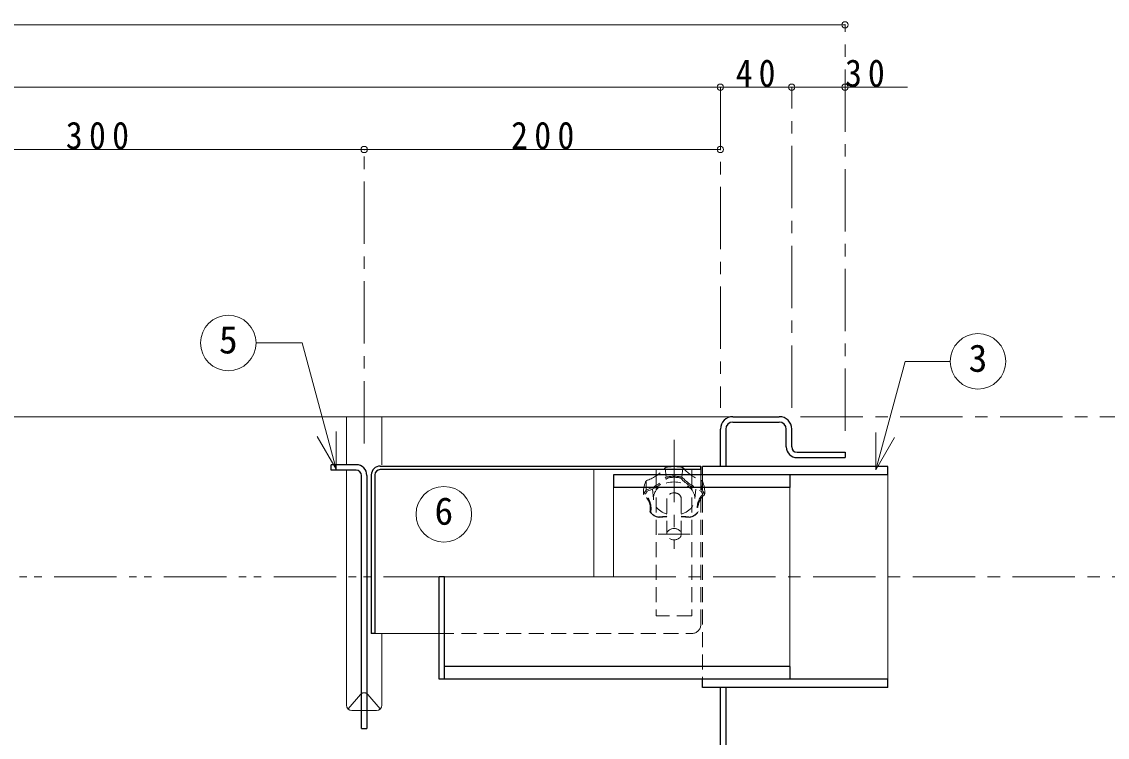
# Model space of a CAD drawing. Units: millimetres at full size, sheet at 1:7. Extents: x -1472 to 1363, y -987 to 980.
# Drawn here: x -194 to 416, y -770 to -369 of the extents above; entities that cross this region are included whole.
import ezdxf
from ezdxf.enums import TextEntityAlignment as Align

# ---------------------------------------------------------------- set-up
doc = ezdxf.new("R2010")
doc.units = ezdxf.units.MM
doc.header["$LTSCALE"] = 7
doc.header["$PDMODE"] = 32
doc.header["$PDSIZE"] = 3.5
for name, pattern in [('CHAIN1', [8, 5, -1, 1, -1]), ('DASHED1', [1.8, 1.2, -0.6]), ('DOUBLE_CHAIN1', [8.8, 5, -1, 0.6, -0.6, 0.6, -1])]:
    doc.linetypes.add(name, pattern=pattern)
doc.layers.add('0-0____1', color=4, linetype='Continuous', lineweight=9)
doc.styles.add('ＭＳ ゴシック', font='')
doc.styles.get('ＭＳ ゴシック').set_extended_font_data('MS Gothic')

msp = doc.modelspace()

# ---------------------------------------------------------------- linework, layer by layer
at = {"layer": '0-0____1'}
for p, q in [((-871.501, -370.38), (268.499, -370.38)), ((-801.501, -405.38), (198.499, -405.38)), ((198.499, -405.38), (238.499, -405.38)), ((238.499, -405.38), (303.499, -405.38)), ((-301.501, -440.38), (-1.501, -440.38)), ((-1.501, -440.38), (198.499, -440.38)), ((-808.501, -590.38), (203.499, -590.38)), ((127.499, -680.38), (127.499, -620.105)), ((138.499, -630.105), (138.499, -680.38)), ((43.499, -680.38), (138.499, -680.38))]:
    msp.add_line(p, q, dxfattribs=at)
at = {"layer": '0-0____1', "linetype": 'CHAIN1'}
for p, q in [((268.499, -598.38), (268.499, -370.38)), ((198.499, -405.38), (198.499, -585.38)), ((238.499, -585.38), (238.499, -405.38)), ((-1.501, -605.38), (-1.501, -440.38)), ((243.499, -590.38), (473.499, -590.38)), ((172.499, -603.406), (172.499, -664.545)), ((181.499, -656.345), (163.499, -656.345)), ((138.499, -680.38), (438.499, -680.38))]:
    msp.add_line(p, q, dxfattribs=at)
at = {"layer": '0-0____1', "color": 7, "lineweight": 18}
for p, q in [((-62.205, -549.011), (-36.283, -549.011)), ((-17.325, -619.766), (-36.283, -549.011)), ((285.794, -620.293), (302.134, -559.311)), ((327.509, -559.311), (302.134, -559.311)), ((-11.404, -617.38), (-11.404, -590.38)), ((8.401, -590.38), (8.401, -617.38)), ((-17.325, -619.766), (-27.825, -601.579)), ((-17.325, -619.766), (-17.325, -598.766)), ((285.794, -620.293), (285.794, -599.293)), ((285.794, -620.293), (296.294, -602.107)), ((-11.404, -752.38), (-11.404, -620.38)), ((162.499, -623.105), (162.499, -620.105)), ((182.499, -623.105), (182.499, -620.105)), ((187.499, -623.105), (187.499, -620.105)), ((292.499, -623.105), (292.499, -737.655)), ((237.499, -630.105), (237.499, -730.655)), ((40.499, -712.105), (4.499, -712.105)), ((8.401, -752.38), (8.401, -712.105)), ((-10.53, -754.497), (-3.633, -746.269)), ((7.527, -754.497), (0.63, -746.269)), ((-3.001, -755.38), (-8.404, -755.38)), ((-0.001, -755.38), (5.401, -755.38))]:
    msp.add_line(p, q, dxfattribs=at)
at = {"layer": '0-0____1', "color": 5, "lineweight": 25}
for p, q in [((205.499, -590.38), (231.499, -590.38)), ((205.499, -593.38), (231.499, -593.38)), ((198.499, -618.38), (198.499, -597.38)), ((201.499, -597.38), (201.499, -618.38)), ((235.499, -607.38), (235.499, -597.38)), ((238.499, -607.38), (238.499, -597.38)), ((241.499, -610.38), (268.499, -610.38)), ((241.499, -613.38), (268.499, -613.38)), ((268.499, -610.38), (268.499, -613.38)), ((-6.001, -617.38), (-20.001, -617.38)), ((7.499, -618.105), (187.499, -618.105)), ((187.499, -620.105), (7.499, -620.105)), ((187.499, -620.105), (187.499, -618.105)), ((292.499, -618.38), (188.499, -618.38)), ((188.499, -623.105), (188.499, -618.38)), ((292.499, -623.105), (292.499, -618.38)), ((-3.001, -765.38), (-3.001, -623.38)), ((-0.001, -623.38), (-0.001, -765.38)), ((2.499, -623.105), (2.499, -712.105)), ((4.499, -623.105), (4.499, -712.105)), ((292.499, -623.105), (138.499, -623.105)), ((138.499, -623.105), (138.499, -630.105)), ((43.499, -680.38), (40.499, -680.38)), ((43.499, -737.655), (43.499, -680.38)), ((4.499, -712.105), (2.499, -712.105)), ((237.499, -730.655), (43.499, -730.655)), ((237.499, -730.655), (237.499, -737.655)), ((198.499, -775.38), (198.499, -742.38)), ((201.499, -742.38), (201.499, -775.38)), ((292.499, -742.38), (292.499, -737.655)), ((-3.001, -765.38), (-0.001, -765.38))]:
    msp.add_line(p, q, dxfattribs=at)
at = {"layer": '0-0____1', "linetype": 'DASHED1'}
for p, q in [((167.514, -619.061), (168.106, -624.348)), ((177.483, -619.061), (176.891, -624.348)), ((156.742, -626.584), (156.893, -631.462)), ((162.499, -623.105), (162.499, -702.105)), ((162.499, -623.105), (182.499, -623.105)), ((182.499, -623.105), (182.499, -702.105)), ((187.499, -707.105), (187.499, -623.105)), ((188.255, -626.584), (188.104, -631.462)), ((160.848, -636.345), (160.323, -631.023)), ((184.149, -636.345), (184.674, -631.023)), ((168.499, -636.345), (168.499, -656.345)), ((176.499, -636.345), (176.499, -656.345)), ((182.499, -702.105), (162.499, -702.105)), ((40.499, -712.105), (182.499, -712.105)), ((-3.001, -755.38), (-0.001, -755.38))]:
    msp.add_line(p, q, dxfattribs=at)
at = {"layer": '0-0____1', "color": 7, "linetype": 'DASHED1', "lineweight": 18}
msp.add_line((188.499, -623.105), (188.499, -737.655), dxfattribs=at)
at = {"layer": '0-0____1', "linetype": 'DOUBLE_CHAIN1'}
msp.add_line((-791.501, -680.38), (40.499, -680.38), dxfattribs=at)
at = {"layer": '0-0____1', "color": 5, "lineweight": 25}
for points in [[(-6.001, -620.38), (-20.001, -620.38), (-20.001, -617.38)], [(237.499, -623.105), (237.499, -630.105), (138.499, -630.105)], [(292.499, -737.655), (40.499, -737.655), (40.499, -680.38)], [(292.499, -742.38), (188.499, -742.38), (188.499, -737.655)]]:
    msp.add_lwpolyline(points, dxfattribs=at)
at = {"layer": '0-0____1', "color": 7, "lineweight": 18}
for centre in [(-77.805, -549.011), (343.109, -559.311), (43.226, -645.165)]:
    msp.add_circle(centre, 15.6, dxfattribs=at)
at = {"layer": '0-0____1', "color": 5, "lineweight": 25}
for centre, radius, start, end in [((205.499, -597.38), 7, 90, 180), ((231.499, -597.38), 7, 0, 90), ((205.499, -597.38), 4, 90, 180), ((231.499, -597.38), 4, 0, 90), ((241.499, -607.38), 6, 180, 270), ((241.499, -607.38), 3, 180, 270), ((-6.001, -623.38), 6, 0, 90), ((-6.001, -623.38), 3, 0, 90), ((7.499, -623.105), 5, 90, 180), ((7.499, -623.105), 3, 90, 180)]:
    msp.add_arc(centre, radius, start, end, dxfattribs=at)
at = {"layer": '0-0____1', "linetype": 'DASHED1'}
for centre, radius, start, end in [((150.116, -605.176), 22.16, 289.58128, 319.86945), ((168.589, -620.748), 2, 99.99591, 139.86945), ((172.499, -642.932), 24.526, 80.00409, 99.99591), ((176.409, -620.748), 2, 40.13055, 80.00409), ((194.881, -605.176), 22.16, 220.13055, 250.41872), ((170.444, -632.783), 15.155, 158.39255, 185.07526), ((158.213, -627.939), 2, 143.15782, 158.39255), ((158.213, -627.939), 2, 109.58128, 143.15782), ((149.176, -606.904), 25.742, 287.44449, 317.33928), ((149.176, -606.904), 26.57, 288.07673, 317.33928), ((172.499, -641.896), 18.089, 75.94781, 104.05219), ((172.499, -639.061), 14.648, 75.03322, 104.96678), ((195.821, -606.904), 26.57, 222.66072, 251.92327), ((195.821, -606.904), 25.742, 222.66072, 252.55551), ((186.784, -627.939), 2, 36.84218, 70.41872), ((186.784, -627.939), 2, 21.60745, 36.84218), ((174.553, -632.783), 15.155, 354.92474, 21.60745), ((168.521, -639.99), 14.42, 143.74104, 155.9936), ((168.521, -639.99), 13.582, 144.80935, 153.46405), ((176.477, -639.99), 13.582, 26.53595, 35.19065), ((176.477, -639.99), 14.42, 24.0064, 36.25896), ((149.408, -641.817), 9.719, 348.91968, 52.32451), ((147.953, -641.963), 11.64, 349.60432, 43.69206), ((197.044, -641.963), 11.64, 136.30794, 190.39568), ((195.589, -641.817), 9.719, 127.67549, 191.08032), ((164.471, -640.609), 6.323, 209.10383, 264.78452), ((164.471, -640.609), 6.134, 214.27913, 264.78452), ((180.527, -640.609), 6.134, 275.21548, 325.72087), ((180.527, -640.609), 6.323, 275.21548, 330.89617), ((172.499, -731.406), 84.936, 92.69928, 95.81311), ((172.499, -718.169), 71.965, 93.18628, 96.85179), ((172.499, -718.169), 71.965, 83.14821, 86.81372), ((172.499, -731.406), 84.936, 84.18689, 87.30072), ((182.499, -707.105), 5, 270, 0), ((-1.501, -748.38), 3, 60, 120)]:
    msp.add_arc(centre, radius, start, end, dxfattribs=at)
at = {"layer": '0-0____1', "color": 7, "lineweight": 18}
for centre, start, end in [((-1.501, -748.38), 120, 135.27973), ((-1.501, -748.38), 44.72027, 60), ((-8.404, -752.38), 180, 270), ((5.401, -752.38), 270, 0)]:
    msp.add_arc(centre, 3, start, end, dxfattribs=at)
at = {"layer": '0-0____1', "linetype": 'DASHED1'}
for major_axis, start_param, end_param in [((11.651, 0), 5.062848, 10.6451152), ((4, 0), 6.2831853, 9.424778)]:
    msp.add_ellipse((172.499, -636.345), major_axis=major_axis, ratio=0.8, start_param=start_param, end_param=end_param, dxfattribs=at)
msp.add_ellipse((172.499, -656.345), major_axis=(4, 0), ratio=0.8, dxfattribs=at)
at = {"layer": '0-0____1'}
for p in [(268.499, -370.38), (198.499, -405.38), (238.499, -405.38), (268.499, -405.38), (-1.501, -440.38), (198.499, -440.38)]:
    msp.add_point(p, dxfattribs=at)

# ---------------------------------------------------------------- texts
at = {"layer": '0-0____1', "color": 7, "style": 'ＭＳ ゴシック'}
for s, p in [('5', (-83.055, -559.511)), ('3', (337.859, -569.811)), ('6', (37.976, -655.665))]:
    msp.add_text(s, height=15.4, dxfattribs=at).set_placement(p, align=Align.BOTTOM_LEFT)
at = {"layer": '0-0____1', "color": 7, "char_height": 15.4, "attachment_point": 7, "style": 'ＭＳ ゴシック'}
for s, insert in [('\\T1.36;\\W0.9;40', (207.124, -405.38)), ('\\T1.36;\\W0.9;30', (268.499, -405.38)), ('\\T1.38;\\W0.9;300', (-169.001, -440.38)), ('\\T1.38;\\W0.9;200', (80.999, -440.38))]:
    msp.add_mtext(s, dxfattribs=dict(at, insert=insert))

doc.saveas('drawing.dxf')
